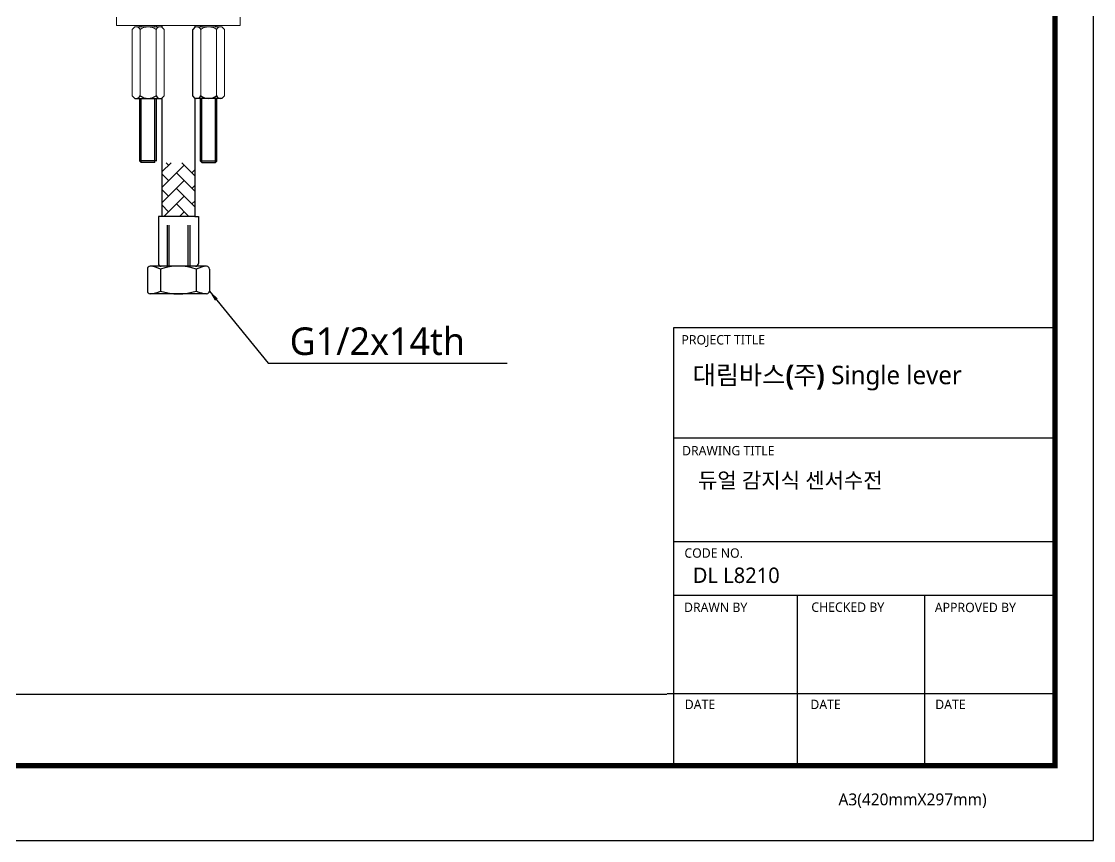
# Model space of a CAD drawing. Extents: x 0 to 868, y 0 to 636.
# Drawn here: x 478.2 to 868, y 0 to 297.9 of the extents above; entities that cross this region are included whole.
import ezdxf

# ---------------------------------------------------------------- set-up
doc = ezdxf.new("R2010")
doc.units = 0
doc.header["$LTSCALE"] = 10
doc.header["$MEASUREMENT"] = 0
doc.layers.get('0').update_dxf_attribs({"linetype": 'CONTINUOUS'})
doc.styles.add('Daelim Dimension', font='NanumGothic.ttf')
doc.dimstyles.new('A3', dxfattribs={"dimtxt": 3, "dimasz": 4, "dimexe": 1.25, "dimexo": 0.3, "dimtad": 1, "dimdec": 4, "dimdsep": 46, "dimcen": 0, "dimclrd": 5, "dimclre": 5, "dimclrt": 7, "dimadec": 4, "dimazin": 2, "dimtfac": 1, "dimtdec": 4, "dimtmove": 0, "dimatfit": 3, "dimfxl": 1.25, "dimarcsym": 0})

msp = doc.modelspace()

# ---------------------------------------------------------------- hatches: boundary and pattern name
h = msp.add_hatch()
h.set_pattern_fill('AR-HBONE', color=256, style=0)
h.set_pattern_definition([(135, (814.584, 132.5034), (-4e-16, 5.656854), [12, -4]), (45, (811.7555, 135.332), (-4e-16, 5.656854), [12, -4])])
h.paths.add_polyline_path([(529.28, 246.5), (541.28, 246.5), (541.28, 226.94), (529.28, 226.94)])

# ---------------------------------------------------------------- linework, layer by layer
at = {"color": 7, "linetype": 'Continuous', "lineweight": 15}
for p, q in [((512.78, 299.39), (512.78, 296.39)), ((512.78, 296.39), (557.78, 296.39)), ((521.28, 295.92), (521.28, 296.39)), ((521.78, 295.92), (521.78, 296.39)), ((526.78, 295.92), (526.78, 296.39)), ((527.28, 295.92), (527.28, 296.39)), ((543.28, 295.92), (543.28, 296.39)), ((543.78, 295.92), (543.78, 296.39)), ((548.78, 295.92), (548.78, 296.39)), ((549.28, 295.92), (549.28, 296.39)), ((557.78, 296.39), (557.78, 299.39)), ((519.44, 295.92), (518.51, 294.99)), ((518.51, 270.84), (518.51, 294.99)), ((519.44, 295.92), (529.13, 295.92)), ((521.4, 270.84), (521.4, 294.99)), ((527.17, 270.84), (527.17, 294.99)), ((529.13, 295.92), (530.06, 294.99)), ((530.06, 270.84), (530.06, 294.99)), ((551.13, 295.92), (541.44, 295.92)), ((543.4, 270.84), (543.4, 294.99)), ((549.17, 270.84), (549.17, 294.99)), ((551.13, 295.92), (552.06, 294.99)), ((552.06, 270.84), (552.06, 294.99))]:
    msp.add_line(p, q, dxfattribs=at)
for p, q in [((529.28, 296.39), (529.28, 295.76)), ((541.28, 296.39), (541.28, 295.76)), ((519.44, 269.92), (529.13, 269.92)), ((521.28, 247.12), (521.28, 269.92)), ((521.78, 246.62), (521.78, 269.92)), ((526.78, 246.62), (526.78, 269.92)), ((527.28, 247.12), (527.28, 269.92)), ((529.28, 270.07), (529.28, 226.94)), ((541.28, 270.07), (541.28, 226.94)), ((551.13, 269.92), (541.44, 269.92)), ((543.28, 247.12), (543.28, 269.92)), ((543.78, 246.62), (543.78, 269.92)), ((548.78, 246.62), (548.78, 269.92)), ((549.28, 247.12), (549.28, 269.92)), ((527.28, 247.17), (521.28, 247.17)), ((521.78, 246.62), (521.28, 247.12)), ((526.78, 246.62), (521.78, 246.62)), ((543.28, 247.17), (549.28, 247.17)), ((543.28, 247.12), (543.78, 246.62)), ((543.78, 246.62), (548.78, 246.62)), ((548.78, 246.62), (549.28, 247.12)), ((528.01, 226.94), (528.01, 209.85)), ((529.28, 226.94), (528.01, 226.94)), ((541.28, 226.94), (529.28, 226.94)), ((541.28, 226.94), (542.56, 226.94)), ((542.56, 226.94), (542.56, 209.85)), ((531.16, 223.83), (531.16, 208.85)), ((531.81, 223.83), (531.81, 208.85)), ((538.75, 223.83), (538.75, 208.85)), ((539.41, 223.83), (539.41, 208.85)), ((524.01, 207.85), (524.01, 199.85)), ((545.56, 208.85), (525.01, 208.85)), ((528.78, 207.85), (528.78, 199.85)), ((541.78, 207.85), (541.78, 199.85)), ((546.56, 207.85), (546.56, 199.85)), ((545.56, 198.85), (525.01, 198.85))]:
    msp.add_line(p, q)
at = {"lineweight": -2}
for p, q in [((541.44, 295.92), (540.51, 294.99)), ((540.51, 270.84), (540.51, 294.99)), ((519.44, 269.92), (518.51, 270.84)), ((529.13, 269.92), (530.06, 270.84)), ((541.44, 269.92), (540.51, 270.84)), ((551.13, 269.92), (552.06, 270.84))]:
    msp.add_line(p, q, dxfattribs=at)
at = {"color": 5, "ltscale": 40}
for p, q in [((853.96, 186.43), (715.23, 186.43)), ((853.96, 146.34), (715.23, 146.34)), ((853.96, 146.34), (715.23, 146.34)), ((853.96, 108.62), (715.23, 108.62)), ((853.96, 108.62), (715.23, 108.62)), ((853.96, 89.16), (715.23, 89.16)), ((853.96, 89.16), (715.23, 89.16)), ((760.29, 89.16), (760.29, 27.23)), ((806.54, 89.16), (806.54, 27.23)), ((853.96, 53.39), (713.04, 53.39)), ((853.96, 53.39), (716.31, 53.39)), ((853.96, 27.23), (735.07, 27.23))]:
    msp.add_line(p, q, dxfattribs=at)
at = {"color": 5, "ltscale": 0.5}
msp.add_line((715.23, 186.43), (715.23, 26.39), dxfattribs=at)
at = {"color": 5}
msp.add_line((13.96, 53.29), (712.87, 53.29), dxfattribs=at)
at = {"ltscale": 0.5}
msp.add_lwpolyline([(0, 0), (868, 0), (868, 636), (0, 636)], close=True, dxfattribs=at)
at = {"color": 5, "linetype": 'ByBlock', "lineweight": 200, "const_width": 2}
msp.add_lwpolyline([(13.96, 27.23), (853.96, 27.23), (853.96, 621.23), (13.96, 621.23)], close=True, dxfattribs=at)
at = {"color": 7, "linetype": 'Continuous', "lineweight": 15}
for centre, radius, start, end in [((519.95, 294.33), 1.59, 24.5117, 90), ((524.28, 290.96), 4.95, 54.3508, 125.6492), ((528.61, 294.33), 1.59, 90, 155.4883), ((541.95, 294.33), 1.59, 24.5117, 90), ((546.28, 290.96), 4.95, 54.3508, 125.6492), ((550.61, 294.33), 1.59, 90, 155.4883)]:
    msp.add_arc(centre, radius, start, end, dxfattribs=at)
at = {"lineweight": -2}
for centre, radius, start, end in [((519.95, 271.5), 1.59, 270, 335.4883), ((524.28, 274.87), 4.95, 234.3508, 305.6492), ((528.61, 271.5), 1.59, 204.5117, 270), ((541.95, 271.5), 1.59, 270, 335.4883), ((546.28, 274.87), 4.95, 234.3508, 305.6492), ((550.61, 271.5), 1.59, 204.5117, 270)]:
    msp.add_arc(centre, radius, start, end, dxfattribs=at)
for centre, radius, start, end in [((525.01, 207.85), 1, 90, 180), ((523.71, 196.31), 12.61, 66.2484, 84.0503), ((529.01, 209.85), 1, 180, 270), ((535.28, 188.4), 20.51, 71.5208, 108.4792), ((541.56, 209.85), 1, 270, 0), ((546.86, 196.31), 12.61, 95.9497, 113.7516), ((545.56, 207.85), 1, 0, 90), ((525.01, 199.85), 1, 180, 270), ((523.71, 211.39), 12.61, 275.9497, 293.7516), ((535.28, 219.3), 20.51, 251.5208, 288.4792), ((546.86, 211.39), 12.61, 246.2484, 264.0503), ((545.56, 199.85), 1, 270, 0)]:
    msp.add_arc(centre, radius, start, end)

# ---------------------------------------------------------------- texts
at = {"color": 5, "ltscale": 40, "style": 'Daelim Dimension'}
for s, height, p in [('PROJECT TITLE', 3.4253, (718.17, 180.4)), ('DRAWING TITLE', 3.4253, (718.39, 140.08)), ('CODE NO.', 3.425, (719.25, 102.85)), ('DRAWN BY', 3.425, (719.11, 83.11)), ('CHECKED BY', 3.425, (765.39, 83.17)), ('APPROVED BY', 3.4253, (810.28, 83.06)), ('DATE', 3.425, (719.38, 47.8)), ('DATE', 3.425, (765.03, 47.8)), ('DATE', 3.425, (810.44, 47.8)), ('A3(420mmX297mm)', 4.3232, (775.27, 12.81))]:
    msp.add_text(s, height=height, dxfattribs=at).set_placement(p)
at = {"color": 2, "insert": (607.62, 181.54), "char_height": 10, "attachment_point": 5, "style": 'Daelim Dimension'}
msp.add_mtext('G1/2x14th', dxfattribs=at)
at = {"attachment_point": 1, "style": 'Daelim Dimension'}
for s, insert, char_height, width in [('{\\fPretendard Variable SemiBold|b0|i0|c129|p2;\\C7;대림바스(주)} Single lever', (722.24, 172.66), 6.7147, 107.9199), (' 듀얼 감지식 센서수전', (722.3, 133.8), 5.6055, 94.3348), ('DL L8210', (722.3, 99.28), 5.605, 94.3348)]:
    msp.add_mtext(s, dxfattribs=dict(at, insert=insert, char_height=char_height, width=width))

# ---------------------------------------------------------------- leaders
at = {"color": 0}
msp.add_leader([(546.56, 199.85), (567.91, 173.63), (654.85, 173.63)], dimstyle='A3', dxfattribs=at)

doc.saveas('drawing.dxf')
